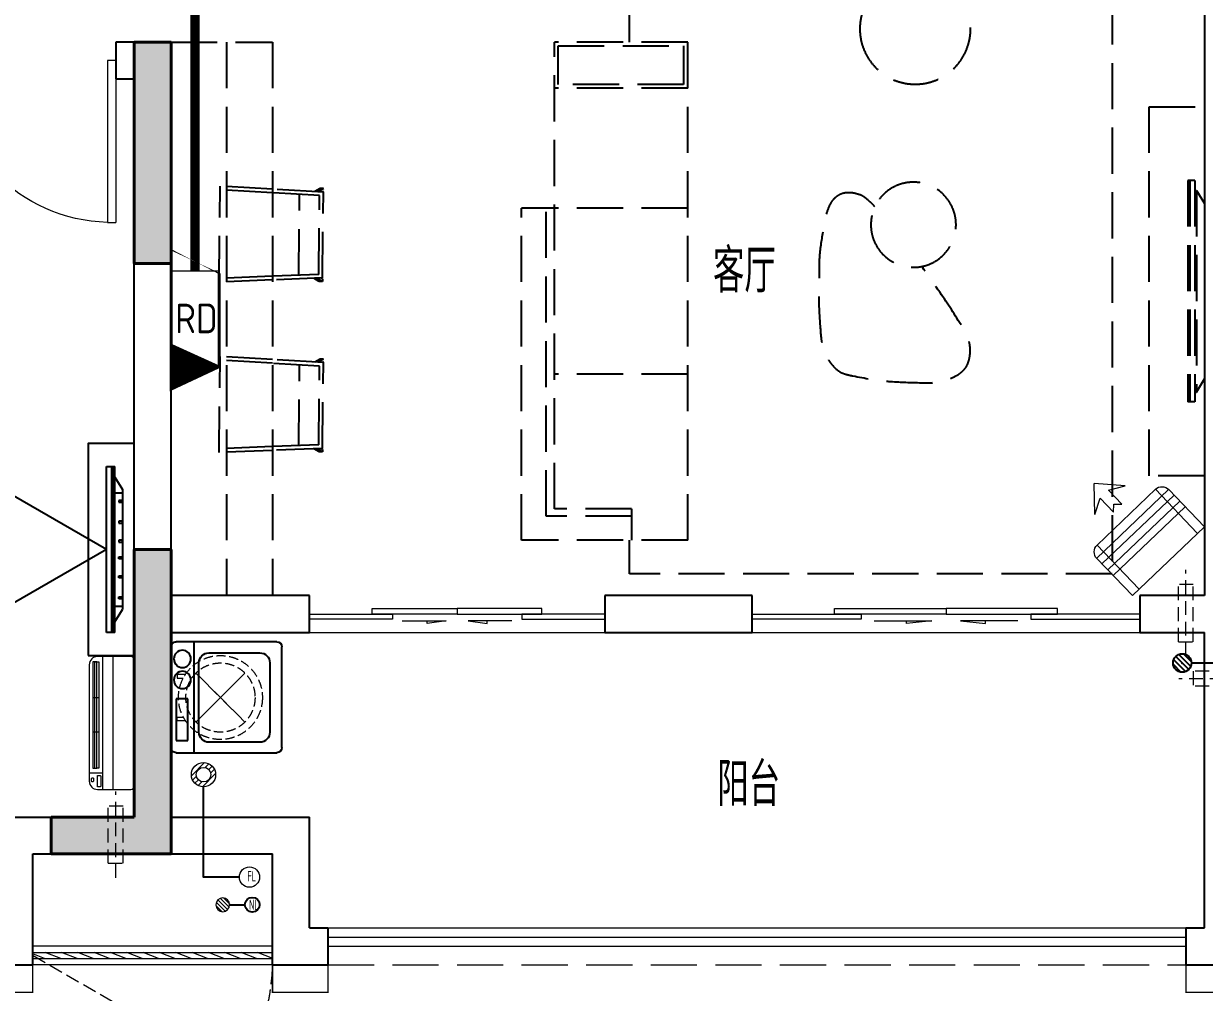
# Model space of a CAD drawing. Extents: x 3753737 to 4713801, y -857380 to 24339.
# Drawn here: x 4509250 to 4515649, y -768696 to -763446 of the extents above; entities that cross this region are included whole.
import ezdxf
from ezdxf.enums import TextEntityAlignment as Align

# ---------------------------------------------------------------- set-up
doc = ezdxf.new("R2010")
doc.units = 0
doc.header["$LTSCALE"] = 1000
doc.header["$MEASUREMENT"] = 0
for name, pattern in [('$1$DASH', [0.35, 0.25, -0.1]), ('A户型$0$DASH', [0.35, 0.25, -0.1]), ('DASH', [0.35, 0.25, -0.1]), ('HIDDEN', [0.375, 0.25, -0.125])]:
    doc.linetypes.add(name, pattern=pattern)
doc.layers.get('0').update_dxf_attribs({"linetype": 'CONTINUOUS'})
for name, color, linetype in [('!!电气', 1, 'CONTINUOUS'), ('3.5方案汇报，与郭总、侯月琴确定户型_t8$0$2020.03.04 -1安徽标准化洋房户型(UA）_t8_t8$0$fur', 252, 'CONTINUOUS'), ('3.5方案汇报，与郭总、侯月琴确定户型_t8$0$2020.03.04 -1安徽标准化洋房户型(UA）_t8_t8$0$FURN', 252, 'CONTINUOUS'), ('5fur', 175, 'CONTINUOUS'), ('LVTRY', 252, 'CONTINUOUS'), ('VPIPE-凝结', 150, 'CONTINUOUS'), ('WALL', 252, 'CONTINUOUS'), ('WIRE-综合布线', 5, 'DASH')]:
    doc.layers.add(name, color=color, linetype=linetype)
for name, color, linetype, lineweight in [('COLUMN', 252, 'CONTINUOUS', 40), ('EQUIP-消防', 3, 'CONTINUOUS', 20), ('EQUIP_地漏', 7, 'CONTINUOUS', 18), ('PUB_HATCH', 8, 'CONTINUOUS', 9), ('PUB_TEXT', 7, 'CONTINUOUS', 20), ('VPIPE-废水', 31, 'TG_F', 18), ('WINDOW', 146, 'CONTINUOUS', 20), ('平面-栏杆', 56, 'CONTINUOUS', 15), ('平面-看线', 252, 'CONTINUOUS', 15), ('平面-空调室内机', 176, 'CONTINUOUS', 9), ('平面-空调预留孔', 252, 'CONTINUOUS', 15), ('粉刷', 251, 'CONTINUOUS', 9)]:
    doc.layers.add(name, color=color, linetype=linetype, lineweight=lineweight)
doc.styles.get("Standard").update_dxf_attribs({"font": 'gbenor.shx', "bigfont": 'gbcbig.shx'})
doc.styles.add('TG_LINETYPE', font='SIMPLEX', dxfattribs={"width": 0.8, "height": 3, "bigfont": 'HZTXT'})
doc.linetypes.add('TG_F', pattern='A,2,-0.3,["F",TG_LINETYPE,S=0.1,R=0,X=-0.23,Y=-0.15],0', length=2.3)

# ---------------------------------------------------------------- blocks, each defined once
blk = doc.blocks.new('GFDGFSDFGD')
at = {"layer": 'PUB_HATCH'}
for points in [[(461416.6128852202, 368723.7167772611), (461216.6128849418, 368723.7167773817), (461216.612884902, 367523.7239627372), (461416.6128882723, 367523.7257142118)], [(460766.6248591364, 364323.7167694721), (461416.6128860577, 364323.7167694846), (461416.6128853034, 365973.7087152099), (461216.6128853345, 365973.7087152099), (461216.6128860577, 364523.7167694846), (460766.6248591364, 364523.7167695148)]]:
    blk.add_hatch(color=256, dxfattribs=at).paths.add_polyline_path(points)
at = {"layer": 'COLUMN', "color": 252}
for p, q in [((461416.6128852202, 368723.7167772611), (461216.6128849418, 368723.7167773817)), ((461216.6128849418, 368723.7167773817), (461216.612884902, 367523.7239627372)), ((461416.6128882723, 367523.7257142118), (461416.6128852202, 368723.7167772611)), ((461216.612884902, 367523.7239627372), (461416.6128882723, 367523.7257142118)), ((461416.6128853034, 365973.7087152099), (461216.6128853345, 365973.7087152099)), ((461216.6128853345, 365973.7087152099), (461216.6128860577, 364523.7167694846)), ((461416.6128860577, 364323.7167694846), (461416.6128853034, 365973.7087152099)), ((461216.6128860577, 364523.7167694846), (460766.6248591364, 364523.7167695148)), ((460766.6248591364, 364523.7167695148), (460766.6248591364, 364323.7167694721)), ((460766.6248591364, 364323.7167694721), (461416.6128860577, 364323.7167694846))]:
    blk.add_line(p, q, dxfattribs=at)
blk = doc.blocks.new('$lvtry$00000171')
for p, q in [((-74.24621202462731, 10.60660171788186), (-10.60660171788186, 74.24621202462731)), ((-69.81875867368217, -27.39235180270043), (27.39235180242758, 69.81875867368217)), ((-53.03300858900184, -53.03300858886359), (53.03300858900184, 53.03300858886359)), ((-27.39235180242758, -69.81875867368217), (69.81875867368217, 27.39235180270043)), ((10.60660171788186, -74.24621202462731), (74.24621202462731, -10.60660171788186))]:
    blk.add_line(p, q)
blk.add_circle((0, 0), 75)
blk.add_point((0, 0))
blk = doc.blocks.new('dongkong')
at = {"layer": '平面-空调预留孔', "color": 8, "linetype": 'HIDDEN', "ltscale": 0.3}
for p, q in [((-603796.0415180789, 210899.900060961), (-603796.0415180789, 210431.4859232727)), ((-603836.0415180789, 210820.9630630909), (-603836.0415180789, 210510.8096162414)), ((-603836.0415180789, 210820.9630630909), (-603756.0415180789, 210820.9630630909)), ((-603756.0415180789, 210820.9630630909), (-603756.0415180789, 210510.8096162414))]:
    blk.add_line(p, q, dxfattribs=at)
blk.add_lwpolyline([(-603756.0415180789, 210510.8096162414), (-603836.0415180789, 210510.8096162414)], dxfattribs=at)
blk = doc.blocks.new('A$C001338C2')
at = {"color": 8}
for p, q in [((-1.49359439092e-05, 248.6000576173246), (-2.84423585981e-05, 22.0000576172315)), ((844.9999883423079, 303.6000072514144), (54.99998834231155, 303.6000543390692)), ((109.0525457565491, 214.7673082745569), (109.0525510513944, 303.6000511174025)), ((899.9999715576414, 22.00000397306576), (899.9999850640525, 248.6000039731589)), ((21.99997024633922, 5.63059293199e-05), (877.9999702463392, 5.2843679441e-06))]:
    blk.add_line(p, q, dxfattribs=at)
at = {"color": 8, "lineweight": 5}
for p, q in [((864.5756734352908, 278.6904651548975), (144.4768629888749, 278.6905080761171)), ((144.4768629888749, 278.6905080761171), (144.4768622188567, 265.7722729386405)), ((387.0097734353949, 278.6904936200444), (144.4768629888749, 278.6905080761171)), ((144.4768629888749, 278.6905080761171), (144.4768614488676, 252.8539829386973)), ((144.4768622188567, 265.7722729386405), (864.5756726653053, 265.772230017421)), ((144.4768606789075, 239.9356929386377), (144.4768614488676, 252.8539829386973)), ((144.4768614488676, 252.8539829386973), (864.5756718953162, 252.8539400174777)), ((387.0097711254275, 239.935678482565), (387.0097734353949, 278.6904936200444)), ((864.5756734352908, 278.6904651548975), (622.0427234354138, 278.6904796109884)), ((622.0427234354138, 278.6904796109884), (622.04272112545, 239.935664473509)), ((864.5756718953162, 252.8539400174777), (864.5756734352908, 278.6904651548975)), ((864.5756726653053, 265.772230017421), (864.5756711253525, 239.9356500174181)), ((899.9999830474662, 214.7672611304297), (-1.69525337697e-05, 214.7673147745954)), ((864.5756711253525, 239.9356500174181), (144.4768606789075, 239.9356929386377)), ((622.04272112545, 239.935664473509), (387.0097711254275, 239.935678482565)), ((899.9999787804518, 143.1781611304468), (-2.12195482163e-05, 143.1782147746126))]:
    blk.add_line(p, q, dxfattribs=at)
at = {"color": 8}
for points in [[(89.24090579471158, 226.3562818807586), (22.19125331861505, 226.3562858772129, -0.414213562372504), (16.6912536464406, 231.8562862050385), (16.69125431894281, 243.1390318179401, -0.414213562373095), (22.19125464676836, 248.6390314901146), (89.24090712286488, 248.6390274936603, -0.414213562373095), (94.74090679503934, 243.1390271658347), (94.74090612253713, 231.8562815529331, -0.414213562373095)], [(73.08482630450817, 275.0144977724194), (56.77886350143308, 275.0144987443309, -0.414213562373095), (51.27886382925863, 280.5144990721565), (51.27886400034913, 283.3844664433818, -0.414213562373095), (56.77886432817468, 288.8844661155563), (73.08482713124977, 288.8844651436448, -0.4142135623732024), (78.58482680342422, 283.3844648158192), (78.58482663233372, 280.5144974445939, -0.414213562373095)]]:
    blk.add_lwpolyline(points, format="xyb", close=True, dxfattribs=at)
for centre, radius, start, end in [((54.99998506405609, 248.6000543390692), 55.0000000000001, 89.99999658490542, 179.9999965849054), ((844.9999850640525, 248.6000072514144), 55.0000000000001, 359.9999965849054, 89.99999658490542), ((21.9999715576414, 22.00005630592932), 22.00000000000004, 179.9999965849054, 269.9999965849054), ((877.9999715576414, 22.00000528436794), 22.00000000000004, 269.9999965849054, 359.9999965849054)]:
    blk.add_arc(centre, radius, start, end, dxfattribs=at)
blk = doc.blocks.new('$TwtSys$00000141')
at = {"color": 252}
for p, q in [((-47.09803151780761, 3.836055847277748), (-5.041545145413693, 45.89254221967349)), ((-47.09803151780761, 3.836055847277748), (-5.041545145413693, 45.89254221967349)), ((-43.60958444554853, -17.52724007043071), (17.52724007042889, 43.60958444554853)), ((-43.60958444554853, -17.52724007043071), (17.52724007042889, 43.60958444554853)), ((-33.23401871576607, -33.23401871577153), (33.23401871576607, 33.23401871576425)), ((-33.23401871576607, -33.23401871576971), (33.23401871576607, 33.23401871576425)), ((-16.17805684451741, -43.53063328177632), (43.79137317708955, 16.43879673983065)), ((-16.17805684451741, -43.53063328177632), (43.79137317708955, 16.43879673983247)), ((5.715553844029273, -46.12975947626182), (46.12974035062325, -5.715572969671484)), ((5.715553844029273, -46.12975947626182), (46.12974035062325, -5.715572969671484))]:
    blk.add_line(p, q, dxfattribs=at)
blk.add_circle((0, -1.818989403545856e-12), 47, dxfattribs=at)
blk.add_circle((0, -1.818989403545856e-12), 47, dxfattribs=at)
blk = doc.blocks.new('RECTANG')
for p, q in [((1.00000000000004, 1.00000000000004), (0, 1.00000000000004)), ((0, 1.00000000000004), (0, 0)), ((1.00000000000004, 0), (1.00000000000004, 1.00000000000004)), ((0, 0), (1.00000000000004, 0))]:
    blk.add_line(p, q)
blk = doc.blocks.new('洗衣机')
at = {"layer": 'LVTRY'}
for p, q in [((3790993.746954995, 243444.5237557961), (3790993.746954995, 242899.1124234381)), ((3791567.361739737, 243472.1311109139), (3791020.978428917, 243472.1311109139)), ((3791116.547650196, 243472.1311109139), (3791116.547650196, 242871.5050683203)), ((3791594.59321366, 242899.1124234381), (3791594.59321366, 243444.5237557961)), ((3791145.054954439, 242982.4807401235), (3791145.054954439, 243358.0271784722)), ((3791198.977629842, 243412.6941587822), (3791474.884451542, 243412.6941587822)), ((3791528.807126945, 243358.0271784722), (3791528.807126945, 242982.4807401235)), ((3791474.884451542, 242927.8137598135), (3791198.977629842, 242927.8137598135)), ((3791020.978428917, 242871.5050683203), (3791567.361739737, 242871.5050683203))]:
    blk.add_line(p, q, dxfattribs=at)
at = {"layer": 'LVTRY', "extrusion": (0, 0, -1)}
for centre, major_axis, ratio, start_param, end_param in [((3791020.978428917, 243444.5237557961), (-1.908531711022078e-08, 27.60735511779785), 0.9863847444471043, -1.570796326112996, 7.008549296472211e-10), ((3791055.147302595, 243379.8474220779), (-1.532403957494624e-08, 46.92390957762836), 0.9863847444493448, 3.141592653920872, 9.424777961100459), ((3791567.361739737, 243444.5237557961), (-5.264563262736361e-09, 27.60735511779785), 0.9863847444471043, 1.933262439024475e-10, 1.570796326982994), ((3791198.977629842, 243358.0271784722), (4.764609934498854e-09, 54.66698031005217), 0.9863847444472746, 4.712388980298719, 6.283185307091227), ((3791474.884451542, 243358.0271784722), (-4.76474120185596e-09, 54.66698031005217), 0.9863847444472746, 8.836242848531128e-11, 1.57079632688087), ((3791055.147302595, 243265.6659087724), (-1.532403957494624e-08, 46.92390957762836), 0.9863847444493448, 3.141592653920872, 9.424777961100459), ((3791198.977629842, 242982.4807401235), (-6.265914279833452e-09, 54.66698031005218), 0.9863847444472746, 3.141592653705994, 4.712388980497749), ((3791474.884451542, 242982.4807401235), (6.265651745155644e-09, 54.66698031005217), 0.986384744447275, 1.570796326681842, 3.141592653473596), ((3791020.978428917, 242899.1124234381), (1.908525212675288e-08, 27.60735511779785), 0.9863847444471043, 3.14159265288894, 4.712388979702792), ((3791567.361739737, 242899.1124234381), (5.264433297526799e-09, 27.60735511779784), 0.9863847444471044, 1.570796326606803, 3.141592653396471)]:
    blk.add_ellipse(centre, major_axis=major_axis, ratio=ratio, start_param=start_param, end_param=end_param, dxfattribs=at)
at = {"layer": 'LVTRY', "xscale": 63.25620569481588, "yscale": 224.5369532744355, "zscale": 64.12934308941763, "rotation": 180}
blk.add_blockref('RECTANG', (3791085.200501846, 243162.4333077016), dxfattribs=at)
blk = doc.blocks.new('$TwtSys$00000543')
at = {"color": 252}
for p, q in [((-93.61191613507253, -8.532828222891112), (8.532828222720127, 93.61191613524352)), ((-8.532828222720127, -93.61191613524352), (93.6119161354145, 8.532828222891112)), ((12.46562189858378, 55.00516585458899), (41.70321270589193, 84.24275666206813)), ((39.88082245889382, 39.88082245889382), (66.46803743171768, 66.46803743154669)), ((55.00516585475998, 12.46562189841279), (84.24275666206813, 41.70321270589193)), ((-84.24275666206813, -41.70321270589193), (-55.00516585475998, -12.46562189841279)), ((-66.46803743308556, -66.46803743308556), (-39.88082245889382, -39.88082245889382)), ((-41.70321270589193, -84.24275666206813), (-12.46562189824181, -55.00516585458899))]:
    blk.add_line(p, q, dxfattribs=at)
for radius in [94, 56.4]:
    blk.add_circle((0, 0), radius, dxfattribs=at)
blk = doc.blocks.new('dnfhfn')
at = {"color": 252, "linetype": '$1$DASH', "ltscale": 0.2}
for p, q in [((101.8984962723892, 462.7393775836269, -2.359636360997379e-09), (121.8984962723892, 462.7393775836269, -2.359636360997379e-09)), ((101.8984962723892, 417.1853479389541, -2.359636360997379e-09), (101.8984962723892, 462.7393775836269, -2.359636360997379e-09)), ((121.8984962723892, 462.7393775836269, -2.359636360997379e-09), (121.8984962723892, 429.0058331504954, -2.359636360997379e-09)), ((353.1017998967993, 462.7393775836269, -2.359636360997379e-09), (333.1017998967993, 462.7393775836269, -2.359636360997379e-09)), ((333.1017998967993, 462.7393775836269, -2.359636360997379e-09), (333.1017998967993, 429.0058331504954, -2.359636360997379e-09)), ((353.1017998967993, 417.1853479389541, -2.359636360997379e-09), (353.1017998967993, 462.7393775836269, -2.359636360997379e-09))]:
    blk.add_line(p, q, dxfattribs=at)
at = {"color": 252, "linetype": '$1$DASH', "ltscale": 0.2, "elevation": -2.359636360997379e-09}
for points in [[(94.91774319857359, 360.0825529289432), (94.91774319857359, 360.0825529289432), (360.0827860850841, 94.91750992601737), (360.0827860850841, 94.91750992601737)], [(360.0827861726284, 360.0825529010035), (94.91774310916662, 94.91750995395705), (94.91774310916662, 94.91750995395705), (360.0827861726284, 360.0825529010035)]]:
    blk.add_lwpolyline(points, close=True, dxfattribs=at)
at = {"color": 252, "linetype": '$1$DASH', "ltscale": 0.2}
for radius in [227.5000000426377, 187.5000000426377]:
    blk.add_circle((227.5002646408975, 227.5000314274803, -2.359636360997379e-09), radius, dxfattribs=at)
blk = doc.blocks.new('dasdasf1sa2f31as32f')
at = {"color": 8}
for p, q in [((-116.0333029678441, 585.5764855154375), (43.31421442719875, 640.474787555806)), ((82.68419507401995, 476.5984332799144), (43.31421442719875, 640.474787555806)), ((-22.77745136787416, 585.5073602304651), (-116.0333029678441, 585.5764855154375)), ((-22.77745136787416, 585.5073602304651), (-73.37246493535349, 493.2492008739632)), ((-269.8119794043596, 524.3392218776735), (-427.6640969782602, 236.5016507070477)), ((-269.8119794043596, 524.3392218776735), (113.7016146283713, 314.0177107195245)), ((32.42647185805254, 555.0730752506729), (-18.10105440387269, 462.9379765309382)), ((82.68419507401995, 476.5984332799144), (32.42647185805254, 555.0730752506729)), ((-473.4737950866693, 259.6563084750783), (-339.4594785901136, 504.0265200089943)), ((114.6759563127998, 208.4019676803059), (-359.0953820513678, 468.2211672088001)), ((134.6253530689864, 245.484414406435), (-338.8351731522707, 505.1322360634172)), ((-31.30690161697567, 504.4059078391083), (-73.37246493535349, 493.2492008739632)), ((-18.10105440387269, 462.9379765309382), (-31.30690161697567, 504.4059078391083)), ((72.34237424354069, 131.9136772763986), (-401.1422099253978, 391.5503122554119)), ((92.58920825674431, 168.8330396253091), (-380.8957810040447, 428.4689359338913)), ((0, 0), (-473.4737950866693, 259.6563084750783)), ((113.7016146283713, 314.0177107195245), (-44.1505029455293, 26.18013954889921)), ((134.0143164967885, 244.3702115339634), (0, 0))]:
    blk.add_line(p, q, dxfattribs=at)
for centre, radius, start, end in [((-294.4793780628825, 479.3591213504569), 51.30000000018548, 61.25933126190097, 151.2593312616622), ((89.03421596984845, 269.0376101925353), 51.29999999996637, 331.2593312598987, 61.25933126186338)]:
    blk.add_arc(centre, radius, start, end, dxfattribs=at)
blk = doc.blocks.new('GDGDRGDGDRGDR')
at = {"layer": '平面-空调室内机', "ltscale": 0.3, "xscale": -1}
for p, rotation in [((1070712.620224168, 653502.8964389144), 180), ((256445.8857146394, 1046278.127469567), 270)]:
    blk.add_blockref('dongkong', p, dxfattribs=dict(at, rotation=rotation))
at = {"layer": '平面-空调预留孔', "xscale": -1, "rotation": 15.00000000331026}
blk.add_blockref('dasdasf1sa2f31as32f', (466626.3347185289, 442932.0865610932), dxfattribs=at)
blk = doc.blocks.new('FGDGDGRDGRRD')
at = {"layer": '5fur', "color": 252, "linetype": 'A户型$0$DASH'}
for p, q in [((423434.8200739012, 366694.7895636196), (423434.8200739012, 363577.0923014557)), ((426049.6983423656, 366458.3318143099), (426049.6983423656, 366694.7895636196)), ((425734.9180080174, 363758.3318143099), (425734.9180080174, 366458.3318143099)), ((425734.9180080174, 366458.3318143099), (426457.1402302397, 366458.3318143099)), ((426437.1402302397, 366438.3318143099), (425757.1402302397, 366438.3318143099)), ((425757.1402302397, 366438.3318143099), (425757.1402302397, 366228.3318143099)), ((426437.1402302397, 366228.3318143099), (426437.1402302397, 366438.3318143099)), ((426457.1402302397, 363928.3318143107), (426457.1402302397, 366458.3318143099)), ((428534.8212053912, 366458.3318143099), (427984.8212053226, 366458.3318143099)), ((427984.8212053226, 366458.3318143099), (427984.8212053349, 363458.3318215524)), ((428234.8212054023, 366458.3318143099), (428234.8212052924, 363458.3318215585)), ((428534.8212054035, 363458.3318215524), (428534.8212053912, 366458.3318143099)), ((425757.1402302397, 366228.3318143099), (426437.1402302397, 366228.3318143099)), ((425734.9180080174, 366208.3318143099), (426457.1402302397, 366208.3318143099)), ((423234.8200740661, 366108.3318143099), (422934.8200740661, 366108.3318143099)), ((422934.8200740661, 366108.3318143099), (422934.8200740661, 364108.3318143099)), ((423234.8200740661, 364108.3318143099), (423234.8200740661, 366108.3318143099)), ((422987.3200337593, 365708.3318112917), (422987.3201143709, 364508.3318121241)), ((422987.3200337593, 365708.3318112917), (423024.0700456663, 365708.3318138939)), ((422987.3200337593, 365708.3318112917), (422987.3201143709, 364508.3318121241)), ((422987.3200337593, 365708.3318112917), (423024.0700456663, 365708.3318138939)), ((423024.0700456663, 365708.3318138939), (423008.3200337593, 365708.3318127787)), ((423024.0700456663, 365708.3318138939), (423008.3200337593, 365708.3318127787)), ((423013.6318285349, 365708.3318131549), (423013.6319091492, 364508.331813987)), ((423013.6318285349, 365708.3318131549), (423013.6319091492, 364508.331813987)), ((423024.0700456663, 365708.3318138939), (423024.0701262797, 364508.331814726)), ((423024.0700456663, 365708.3318138939), (423024.0701262797, 364508.331814726)), ((422978.1801354918, 365654.9372710149), (422934.8200425836, 365583.7167101823)), ((422978.1801354918, 365654.9372710149), (422934.8200425836, 365583.7167101823)), ((422978.1801354918, 365654.9372710149), (422978.1802085419, 364561.7263511058)), ((422987.3200375405, 365654.9372716621), (422978.1801354918, 365654.9372710149)), ((422978.1801354918, 365654.9372710149), (422978.1802085419, 364561.7263511058)), ((422987.3200375405, 365654.9372716621), (422978.1801354918, 365654.9372710149)), ((427709.1920051184, 365664.3178156393), (427726.493164704, 365664.4871747887)), ((427709.1920051184, 365664.3178156393), (427737.4564601207, 365646.6953833841)), ((427709.3251775543, 365650.713368722), (427716.2035708931, 365645.4362430337)), ((427709.3807916195, 365645.0320233258), (427984.8212053294, 365661.3506581783)), ((427713.9299557426, 365180.3047565126), (427709.3807916195, 365645.0320233258)), ((427726.493164704, 365664.4871747887), (427756.5219214429, 365647.8249282364)), ((427984.8212053294, 365661.3506581786), (428269.4946724803, 365678.2163108966)), ((427984.8212053294, 365641.3155885027), (428269.6906799006, 365658.1928538021)), ((428274.5861164507, 365158.0915636655), (428269.4946724803, 365678.2163108966)), ((422934.8200425836, 365583.7167101823), (422934.8201055485, 364632.9469057989)), ((427729.5661644326, 365626.1928483413), (427984.8212053294, 365641.3155885022)), ((427733.742666619, 365199.5354683411), (427729.5661644326, 365626.1928483413)), ((427842.2229839671, 365195.237478988), (427837.9415570608, 365632.6136143988)), ((425734.9180080174, 365558.33181431), (426634.9180080174, 365558.3318143099)), ((426501.5846746843, 363888.3318143107), (426501.5846746843, 365558.33181431)), ((426634.9180080174, 363758.3318143099), (426634.9180080174, 365558.33181431)), ((427733.742666619, 365199.5354683411), (427984.8212053294, 365189.587738535)), ((427713.9299557426, 365180.3047565126), (427984.8212053294, 365169.5720472526)), ((427713.9855698082, 365174.6234111169), (427720.7593405587, 365180.0341763387)), ((427713.9855698082, 365174.6234111169), (427714.1187422439, 365161.018964201)), ((427714.1187422439, 365161.018964201), (427742.0328059828, 365179.1913217984)), ((427714.1187422439, 365161.018964201), (427731.41990183, 365161.1883233499)), ((427731.41990183, 365161.1883233499), (427761.1167257215, 365178.4352170432)), ((427984.8212053294, 365189.5877385359), (428274.3901090292, 365178.1150207596)), ((427984.8212053294, 365169.5720472525), (428274.5861164507, 365158.0915636655)), ((427984.8212053294, 364737.6040802481), (428269.4946724803, 364754.4697329662)), ((428274.5861164507, 364234.3449857351), (428269.4946724803, 364754.4697329662)), ((427709.1920051184, 364740.5712377088), (427726.493164704, 364740.7405968583)), ((427709.1920051184, 364740.5712377088), (427737.4564601207, 364722.9488054537)), ((427709.3251775543, 364726.9667907915), (427716.2035708931, 364721.6896651033)), ((427709.3807916195, 364721.2854453953), (427984.8212053294, 364737.6040802478)), ((427713.9299557426, 364256.5581785822), (427709.3807916195, 364721.2854453953)), ((427726.493164704, 364740.7405968583), (427756.5219214429, 364724.078350306)), ((427729.5661644326, 364702.4462704108), (427984.8212053294, 364717.5690105718)), ((427733.742666619, 364275.7888904106), (427729.5661644326, 364702.4462704108)), ((427842.2229839671, 364271.4909010576), (427837.9415570608, 364708.8670364683)), ((427984.8212053294, 364717.5690105723), (428269.6906799006, 364734.4462758717)), ((422978.1802085419, 364561.7263511063), (422934.8201055485, 364632.9469057989)), ((425734.9180080174, 364658.33181431), (426457.1402302397, 364658.33181431)), ((422987.3201105916, 364561.7263517535), (422978.1802085419, 364561.7263511063)), ((422987.3201143709, 364508.3318121241), (423024.0701262797, 364508.331814726)), ((427713.9299557426, 364256.5581785822), (427984.8212053294, 364245.8254693222)), ((427713.9855698082, 364250.8768331864), (427720.7593405587, 364256.2875984082)), ((427713.9855698082, 364250.8768331864), (427714.1187422439, 364237.2723862705)), ((427714.1187422439, 364237.2723862705), (427742.0328059828, 364255.4447438679)), ((427714.1187422439, 364237.2723862705), (427731.41990183, 364237.4417454195)), ((427731.41990183, 364237.4417454195), (427761.1167257215, 364254.6886391127)), ((427733.742666619, 364275.7888904106), (427984.8212053294, 364265.8411606045)), ((427984.8212053294, 364265.8411606054), (428274.3901090292, 364254.3684428292)), ((427984.8212053294, 364245.825469322), (428274.5861164507, 364234.3449857351)), ((422934.8200740661, 364108.3318143099), (423234.8200740661, 364108.3318143099)), ((426039.5560717519, 363928.3318143102), (426457.1402302397, 363928.3318143107)), ((426039.5560717519, 363928.3318143102), (426039.556071752, 363758.3318143102)), ((426039.5560717519, 363888.3318143102), (426501.5846746843, 363888.3318143107)), ((425734.9180080174, 363758.3318143099), (426634.9180080174, 363758.3318143109)), ((426049.6983423656, 363577.0923014557), (426049.6983423656, 363758.3318143103)), ((423434.8200739012, 363577.0923014557), (426049.6983423656, 363577.0923014557)), ((427984.8212053349, 363458.3318215524), (428534.8212054035, 363458.3318215524))]:
    blk.add_line(p, q, dxfattribs=at)
for centre, radius in [((424502.0134238977, 366530.0506563338), 300), ((424511.4479092098, 365468.5234754253), 230.6714273567311)]:
    blk.add_circle(centre, radius, dxfattribs=at)
for points, knots in [([(424797.2298210484, 365629.3571469117), (424813.8215875772, 365634.4327031028), (424845.1648941085, 365644.0208752387), (424899.5909350377, 365641.1877883566), (424947.8651239275, 365610.5507423229), (424986.3935171647, 365538.2348239045), (425001.5937538784, 365431.0012000991), (425024.9774732286, 365302.0336283622), (425021.3640025124, 365163.071307821), (425026.4438606695, 365033.5199717271), (425016.71093652, 364915.958368135), (425010.5961811893, 364812.7175308875), (424972.9785221792, 364725.619070674), (424910.4226639806, 364663.4576076721), (424795.2015630154, 364640.2680874573), (424655.824411792, 364616.2209517076), (424495.2746287155, 364613.2890250663), (424373.3740136313, 364609.6557998504), (424289.6180201004, 364642.4093416982), (424219.4906077468, 364687.5183732506), (424200.6190434151, 364767.1138412645), (424207.890028057, 364851.0756834171), (424274.9082893424, 364963.0721668371), (424362.4720300929, 365095.131765109), (424435.5746744126, 365199.3461717183), (424467.5055261573, 365242.0761871429)], [6220.354956218814, 6220.354956218814, 6220.354956218814, 6220.354956218814, 6328.248443838226, 6424.175245595944, 6551.938255709581, 6664.444536856164, 6925.611536183584, 7222.839724767568, 7482.686158868067, 7791.452208519884, 8032.235501273752, 8220.61341494601, 8433.33167569502, 8613.332230391617, 8743.051056148313, 9155.054309352498, 9500.513737276147, 9749.309695314394, 9902.883189716356, 10060.11775411601, 10246.16030108694, 10376.20553637998, 10582.08208735897, 11043.08233770124, 11376.1153278069, 11376.1153278069, 11376.1153278069, 11376.1153278069]), ([(424720.4075613836, 365566.2228672465), (424728.969586823, 365575.5523893876), (424748.0505615731, 365595.0471747936), (424773.6785829323, 365616.7342261217), (424791.8904356024, 365626.495359382), (424797.2298210484, 365629.3571469117)], [6012.273465830968, 6012.273465830968, 6012.273465830968, 6012.273465830968, 6091.375199959539, 6182.540427083472, 6220.354956218814, 6220.354956218814, 6220.354956218814, 6220.354956218814])]:
    blk.add_open_spline(points, degree=3, knots=knots, dxfattribs=at)
blk = doc.blocks.new('3.5方案汇报，与郭总、侯月琴确定户型_t8$0$2020.03.04 -1安徽标准化洋房户型(UA）_t8_t8$0$sdfgsdfgsdfg')
at = {"layer": '3.5方案汇报，与郭总、侯月琴确定户型_t8$0$2020.03.04 -1安徽标准化洋房户型(UA）_t8_t8$0$FURN'}
h = blk.add_hatch(dxfattribs=at)
h.set_pattern_fill('ANSI31', color=256, scale=100, angle=225, style=0)
h.set_pattern_definition([(360, (-130272.1253712806, -44238.08861426391), (4.000000000000001e-15, 9.152000002052633), [])])
h.paths.add_polyline_path([(-68957.79749128432, -54984.28760824916), (-68957.79749128432, -54178.91160806853), (-68972.00357232452, -54178.91160806853), (-68972.00357232452, -54984.28760824916)])
for p, q in [((-68997.53502674983, -54581.59960815882), (-70393.88986594346, -53775.41376586619)), ((-68957.79749128432, -54178.91160806853), (-68997.53502674983, -54178.91160806853)), ((-68997.53502674983, -54178.91160806853), (-68997.53502674983, -54984.28760824916)), ((-68972.00357232452, -54178.91160806853), (-68972.00357232452, -54984.28760824916)), ((-68957.79749128432, -54178.91160806853), (-68957.79749128432, -54984.28760824916)), ((-68957.79749128432, -54230.77538025462), (-68920.03037832933, -54290.48807915693)), ((-68957.79749128432, -54306.47667307929), (-68920.03037832933, -54306.47667307929)), ((-68920.03037832933, -54872.71113716076), (-68920.03037832933, -54290.48807915693)), ((-68937.59503988666, -54343.05047872105), (-68937.59503988666, -54352.61863628913)), ((-68920.03037832933, -54343.05047872105), (-68937.59503988666, -54343.05047872105)), ((-68937.59503988666, -54352.61863628913), (-68920.03037832933, -54352.61863628913)), ((-68920.03037832933, -54352.61863628913), (-68920.03037832933, -54343.05047872105)), ((-68937.59503988666, -54444.23015367643), (-68937.59503988666, -54453.79831124451)), ((-68920.03037832933, -54444.23015367643), (-68937.59503988666, -54444.23015367643)), ((-68937.59503988666, -54453.79831124451), (-68920.03037832933, -54453.79831124451)), ((-68920.03037832933, -54453.79831124451), (-68920.03037832933, -54444.23015367643)), ((-68937.59503988666, -54536.4461206969), (-68937.59503988666, -54546.01427826498)), ((-68920.03037832933, -54536.4461206969), (-68937.59503988666, -54536.4461206969)), ((-68937.59503988666, -54546.01427826498), (-68920.03037832933, -54546.01427826498)), ((-68920.03037832933, -54546.01427826498), (-68920.03037832933, -54536.4461206969)), ((-68997.53502674983, -54581.59960815887), (-70393.88986594346, -55387.78545045173)), ((-68937.59503988666, -54626.75309562082), (-68937.59503988666, -54617.18493805271)), ((-68937.59503988666, -54617.18493805271), (-68920.03037832933, -54617.18493805271)), ((-68920.03037832933, -54626.75309562082), (-68937.59503988666, -54626.75309562082)), ((-68920.03037832933, -54617.18493805271), (-68920.03037832933, -54626.75309562082)), ((-68937.59503988666, -54718.96906264129), (-68937.59503988666, -54709.40090507318)), ((-68937.59503988666, -54709.40090507318), (-68920.03037832933, -54709.40090507318)), ((-68920.03037832933, -54718.96906264129), (-68937.59503988666, -54718.96906264129)), ((-68920.03037832933, -54709.40090507318), (-68920.03037832933, -54718.96906264129)), ((-68957.79749128432, -54856.72254323841), (-68920.03037832933, -54856.72254323841)), ((-68937.59503988666, -54820.14873759664), (-68937.59503988666, -54810.58058002857)), ((-68937.59503988666, -54810.58058002857), (-68920.03037832933, -54810.58058002857)), ((-68920.03037832933, -54820.14873759664), (-68937.59503988666, -54820.14873759664)), ((-68920.03037832933, -54810.58058002857), (-68920.03037832933, -54820.14873759664)), ((-68957.79749128432, -54932.42383606308), (-68920.03037832933, -54872.71113716076)), ((-68997.53502674983, -54984.28760824916), (-68957.79749128432, -54984.28760824916))]:
    blk.add_line(p, q, dxfattribs=at)
blk = doc.blocks.new('$DorLib2D$00000138')
at = {"color": 0, "linetype": 'Continuous'}
for p, q in [((-0.2875000000003638, -2.13e-14), (-0.2875000000003638, 0.1537753792110692)), ((-0.2875000000003638, 0.1537753792110692), (0, 0.1537753792110692)), ((0, 0.1537753792110976), (0, 7.1e-15)), ((0.2875000000003638, 0.1537753792110692), (0, 0.1537753792110692)), ((0.2875000000003638, -2.13e-14), (0.2875000000003638, 0.1537753792110692)), ((-0.5, -0.139864741756405), (-0.5, -2.13e-14)), ((-0.5, -2.13e-14), (-0.21875, -2.13e-14)), ((0, -2.13e-14), (-0.2875000000003638, -2.13e-14)), ((-0.21875, -2.13e-14), (-0.21875, -0.139864741756405)), ((0, -2.13e-14), (0.2875000000003638, -2.13e-14)), ((0.21875, -2.13e-14), (0.21875, -0.139864741756405)), ((0.5, -2.13e-14), (0.21875, -2.13e-14)), ((0.5, -2.13e-14), (0.5, -0.194552241756405)), ((0.5, -0.139864741756405), (0.5, -2.13e-14)), ((-0.21875, -0.139864741756405), (-0.5, -0.139864741756405)), ((0.21875, -0.139864741756405), (0.5, -0.139864741756405)), ((-0.1856715078083653, -0.1859990653694013), (-0.0370241864184209, -0.1859990653694013)), ((-0.0370241864184209, -0.1859990653694013), (-0.101855674160106, -0.2582593850092678)), ((-0.101855674160106, -0.2582593850092678), (-0.101855674160106, -0.1859990653694013)), ((0.1856715078083653, -0.1859990653694013), (0.0370241864184209, -0.1859990653694013)), ((0.0370241864184209, -0.1859990653694013), (0.101855674160106, -0.2582593850092678)), ((0.101855674160106, -0.2582593850092678), (0.101855674160106, -0.1859990653694013))]:
    blk.add_line(p, q, dxfattribs=at)
blk = doc.blocks.new('$WINLIB2D$00000039')
at = {"color": 0}
for points in [[(-0.4999999999983409, 0.5000000000445652), (-0.4999999999999964, -0.4999999999999716)], [(0.5000000000016591, 0.4999999999536158), (-0.4999999999983409, 0.5000000000445652)], [(0.4999999999983338, -0.5000000000463842), (0.4999999999999609, 0.4999999999999432)], [(-0.499999999999428, 0.1666666667124446), (0.500000000000572, 0.1666666666205998)], [(-0.3838834764901549, -0.166666666632409), (-0.4479860405916831, 0.1666666667079113)], [(-0.3158924398378069, -0.166666666637866), (-0.3799950039392748, 0.1666666667006353)], [(-0.2479014031851996, -0.166666666645142), (-0.3120039672867243, 0.1666666666951784)], [(-0.1799103665328481, -0.1666666666505989), (-0.2440129306343159, 0.1666666666887977)], [(-0.1119193298802692, -0.1666666666569512), (-0.1760218939817904, 0.1666666666824455)], [(-0.04392829322788927, -0.1666666666633319), (-0.1080308573293216, 0.1666666666760648)], [(0.02406274342471804, -0.1666666666696841), (-0.04003982067680312, 0.1666666666697125)], [(0.09205378007703402, -0.1666666666751411), (0.02795121597557682, 0.1666666666642556)], [(0.1600448167296129, -0.1666666666815217), (0.0959422526280953, 0.1666666666578749)], [(0.2280358533819644, -0.166666666687874), (0.163933289280525, 0.1666666666505989)], [(0.2960268900345753, -0.1666666666942547), (0.231924325933047, 0.1666666666460657)], [(0.3640179266869801, -0.1666666667006069), (0.2999153625854838, 0.166666666639685)], [(0.4320089633395341, -0.1666666667060639), (0.3679063992380058, 0.166666666632409)], [(0.4999999999916831, -0.1666666667115209), (0.4358974358904746, 0.1666666666260568)], [(-0.4518745131427302, -0.1666666666260284), (-0.5000000000072298, 0.08358586507802102)], [(-0.500000000000572, -0.1666666666214951), (0.499999999999428, -0.1666666667124446)], [(0.4999999999983338, -0.5000000000463842), (-0.5000000000016662, -0.4999999999554348)]]:
    blk.add_lwpolyline(points, dxfattribs=at)
blk = doc.blocks.new('$DorLib2D$00000001')
for p, q in [((0.45, 0.9750000000000001), (0.5000000000000002, 0.9750000000000001)), ((0.45, 0), (0.45, 0.9750000000000001)), ((0.5, 0), (0.5, 0.9750000000000001)), ((0.5, 0), (0.45, 0))]:
    blk.add_line(p, q)
at = {"lineweight": 13}
blk.add_arc((0.475, 0), 0.975, 91.4692835813538, 180, dxfattribs=at)
blk = doc.blocks.new('A$C1C403CBE')
at = {"color": 252, "const_width": 8}
for points in [[(40050.00000486523, -100.000522596878), (40050.00000486523, -250.000522596878), (39750.00000486523, -250.000522596878), (39750.0000048615, -100.0000088935485)], [(41650.00000474975, -100.0005226581125), (41650.00000474975, -250.0005226581125), (41350.00000474975, -250.0005226581125), (41350.00000474602, -100.000008954783)], [(47449.99996978883, -99.99999948323239), (47449.99996978883, -249.9999994832324), (46300.00000710692, -250.0000103433849), (46300.00002560019, -99.99913375091273)]]:
    blk.add_lwpolyline(points, dxfattribs=at)
at = {"layer": '3.5方案汇报，与郭总、侯月琴确定户型_t8$0$2020.03.04 -1安徽标准化洋房户型(UA）_t8_t8$0$FURN', "ltscale": 0.3}
blk.add_lwpolyline([(40349.99999225931, 1574.999991312041), (40599.99999371031, 1574.999991312041), (40599.99999371031, 2724.999991312041), (40349.99999225931, 2724.999991312041)], close=True, dxfattribs=at)
at = {"layer": 'VPIPE-凝结', "color": 252, "ltscale": 0.1}
blk.add_line((46669.99760925025, 1534.999997792765), (46330.00000872416, 1534.999967537471), dxfattribs=at)
for points in [[(41170.00001383387, 374.9999988632044), (40975.89668831695, 374.9999988634372), (40975.89668831741, 864.199999025208)], [(41117.60001405375, 224.9999893655768), (41200.00001383387, 224.9999911660561)]]:
    blk.add_lwpolyline(points, dxfattribs=at)
at = {"layer": 'VPIPE-凝结', "color": 252}
blk.add_circle((41240.00001383387, 224.9999911660561), 40, dxfattribs=at)
at = {"layer": 'VPIPE-废水', "color": 252}
blk.add_circle((41225.00001383387, 374.9999911660561), 55, dxfattribs=at)
at = {"layer": 'WALL', "color": 252}
for p, q in [((46400.00000877152, 5199.999991660045), (46400.00000869707, 1899.999998989652)), ((40800.00000898525, 4899.999998886542), (40500.00000428308, 4899.999998880778)), ((40500.00000428308, 4899.999998880778), (40500.00000428692, 4699.999998880775)), ((40800.00000935311, 1899.999998886468), (40800.00000898525, 4899.999998886542)), ((40500.00000428692, 4699.999998880775), (40600.00000900977, 4699.9999988827)), ((40600.00000936538, 1799.999998872362), (40600.00000900977, 4699.9999988827)), ((41550.09343088701, 1899.999998900289), (40800.00000935311, 1899.999998886468)), ((41550.09343089069, 1699.999998900288), (41550.09343088701, 1899.999998900289)), ((43950.00001343854, 1899.999998944509), (43150.093430887, 1899.99999892977)), ((43150.093430887, 1899.99999892977), (43150.09343089069, 1699.999998929769)), ((43950.00001344222, 1699.999998944508), (43950.00001343854, 1899.999998944509)), ((46400.00000869707, 1899.999998989652), (46050.00001343855, 1899.999998983203)), ((46050.00001343855, 1899.999998983203), (46050.00001344222, 1699.999998983202)), ((40600.00000933208, 699.9999910991118), (40600.00000936538, 1799.999998887652)), ((40800.00000936235, 1699.999998886466), (41550.09343089069, 1699.999998900288)), ((40800.00000933208, 699.9999911151925), (40800.00000936235, 1699.999998886466)), ((43150.09343089069, 1699.999998929769), (43950.00001344222, 1699.999998944508)), ((46050.00001344222, 1699.999998983202), (46400.00000873777, 1699.99999898965)), ((46400.00000942488, 99.99999107362245), (46400.00000873777, 1699.99999898965)), ((39850.00000932752, 699.9999910388086), (40600.00000933208, 699.9999910991118)), ((40800.00000933208, 699.9999911151925), (41550.00000932641, 699.9999911754957)), ((41550.00000930872, 99.99999581940898), (41550.00000932641, 699.9999911754957)), ((40050.00000931943, 499.9999910548844), (40700.0000093371, 499.99999110715)), ((40050.00000929522, -100.0000081955223), (40050.00000931943, 499.9999910548844)), ((40700.0000093371, 499.99999110715), (41350.00000932052, 499.9999911594149)), ((41350.00000930578, 2.832793367255323e-09), (41350.00000932052, 499.9999911594149)), ((41550.00000930872, 99.99999581940898), (41650.00001312955, 99.99999163893509)), ((41650.00001312955, 99.99999163893509), (41650.0000047686, -100.0000083610647)), ((46300.00000835489, 99.99999012926128), (46400.00000942488, 99.99999107362245)), ((46300.00000835489, 99.99999012926128), (46300.00001024362, -100.0000098707387)), ((41350.00000930298, -100.0000077747973), (41350.00000930578, 2.677539779491741e-09)), ((39750.00001428323, -100.0000081955222), (40050.00000929522, -100.0000081955223)), ((41350.00000930298, -100.0000077747973), (41550.00000930298, -100.0000077803852)), ((41550.00000930298, -100.0000077803852), (41550.00000930299, -100.000004180591)), ((41550.00000930299, -100.000004180591), (41650.0000047686, -100.0000083610647)), ((46300.00001024362, -100.0000098707387), (46500.00001041126, -100.0000079820165))]:
    blk.add_line(p, q, dxfattribs=at)
at = {"layer": 'WINDOW', "color": 252}
for p, q in [((41550.09343089068, 1699.999998900289), (43150.09343089068, 1699.99999892977)), ((43950.00001344222, 1699.999998944509), (46050.00001344222, 1699.999998983202))]:
    blk.add_line(p, q, dxfattribs=at)
at = {"layer": 'WINDOW', "color": 252, "linetype": 'DASH', "ltscale": 0.3}
blk.add_lwpolyline([(40051.92380250758, -50.00000775209628), (41177.75682743406, -700.0000077552395, 0.1316524976281984), (41351.92380248848, -50.00000774732325)], format="xyb", dxfattribs=at)
at = {"layer": '平面-栏杆', "color": 252}
for points in [[(41650.00000930298, 49.99999167036731), (46300.00000929926, 49.99999012926128)], [(41650.00000930298, -8.328701369464397e-06), (46300.00000929926, -9.870738722383976e-06)]]:
    blk.add_lwpolyline(points, dxfattribs=at)
at = {"layer": '平面-看线', "color": 252}
blk.add_lwpolyline([(41650.00000930298, 99.99999166966882), (46300.00000929926, 99.99999012902845)], dxfattribs=at)
at = {"layer": '平面-看线', "color": 252, "linetype": 'DASH'}
blk.add_lwpolyline([(41650.00000930298, -100.0000083273044), (46300.00002751779, -99.99913375091273)], dxfattribs=at)
at = {"color": 252}
for name, p in [('GFDGFSDFGD', (-420616.5786992437, -363823.7248326879)), ('GDGDRGDGDRGDR', (-420616.5787028493, -441032.0865709839))]:
    blk.add_blockref(name, p, dxfattribs=at)
at = {"xscale": -1}
blk.add_blockref('FGDGDGRDGRRD', (469334.819311047, -361558.3318272423), dxfattribs=at)
at = {"layer": '3.5方案汇报，与郭总、侯月琴确定户型_t8$0$2020.03.04 -1安徽标准化洋房户型(UA）_t8_t8$0$fur', "xscale": -1.1175, "yscale": 1.1175, "zscale": 1.1175, "rotation": 180}
blk.add_blockref('3.5方案汇报，与郭总、侯月琴确定户型_t8$0$2020.03.04 -1安徽标准化洋房户型(UA）_t8_t8$0$sdfgsdfgsdfg', (117554.7453846522, -58844.93757080554), dxfattribs=at)
at = {"layer": 'EQUIP_地漏', "color": 252, "xscale": 0.7000000000000001, "yscale": 0.7000000000000001, "zscale": 0.7000000000000001}
blk.add_blockref('$TwtSys$00000543', (40975.89668831741, 929.9999990252545), dxfattribs=at)
at = {"layer": 'EQUIP_地漏', "color": 252, "xscale": 0.8, "yscale": -0.8, "zscale": 0.8, "rotation": 179.999999999993}
blk.add_blockref('$TwtSys$00000141', (41080.00001405366, 224.9999893655768), dxfattribs=at)
at = {"layer": 'LVTRY', "color": 252, "xscale": 0.6666666667107825, "yscale": 0.6666666667107825, "rotation": 269.9999999939778}
blk.add_blockref('$lvtry$00000171', (46280.0000087209, 1534.999967542826), dxfattribs=at)
at = {"layer": 'WINDOW', "color": 252}
for name, p, xscale, yscale, zscale, rotation in [('$DorLib2D$00000001', (40050.00000428502, 4799.999998872129), 900, -900, 900, 1.101422729913818e-09), ('$DorLib2D$00000138', (42350.09343088884, 1799.999998915029), 1600, 200, 1600, 1.05571687412389e-09), ('$DorLib2D$00000138', (45000.00001344038, 1799.999998963855), 2100, 200, 2100, 1.05571687412389e-09)]:
    blk.add_blockref(name, p, dxfattribs=dict(at, xscale=xscale, yscale=yscale, zscale=zscale, rotation=rotation))
at = {"layer": 'WINDOW', "color": 252, "xscale": 1299.999999983003, "yscale": 100, "zscale": 1299.999999983003}
blk.add_blockref('$WINLIB2D$00000039', (40700.9619036275, -50.00000777014066), dxfattribs=at)
at = {"layer": '平面-空调室内机', "color": 252, "ltscale": 0.3, "xscale": -1, "rotation": 180}
blk.add_blockref('dongkong', (644295.9448520085, 211270.8096074112), dxfattribs=at)
at = {"layer": '平面-空调预留孔', "color": 252, "xscale": 0.800000000046565, "yscale": 0.800000000046565, "zscale": 0.800000000046565, "rotation": 90.00000023343011}
blk.add_blockref('A$C001338C2', (40599.80866734171, 850.0000289251329), dxfattribs=at)
at = {"layer": '平面-空调预留孔', "color": 252, "rotation": 89.99999999999304}
blk.add_blockref('dnfhfn', (41295.09671957744, 1120.346507739858, 2.359636360997379e-09), dxfattribs=at)
at = {"layer": '粉刷', "color": 252}
blk.add_blockref('洗衣机', (-3750193.746940969, -241822.4011824474), dxfattribs=at)
at = {"layer": 'PUB_TEXT', "color": 252}
for s, p in [('客厅', (43737.05991978291, 3542.482632570784)), ('阳台', (43760.51736659138, 759.2936258214759))]:
    blk.add_text(s, height=236.3120567375886, dxfattribs=at).set_placement(p)
at = {"layer": 'PUB_TEXT', "color": 252, "width": 0.6}
for s, p in [('FL', (41213.99428559784, 351.1597894564038)), ('NL', (41223.20001405505, 196.9999893655768))]:
    blk.add_text(s, height=56.00000000000001, dxfattribs=at).set_placement(p)
blk = doc.blocks.new('$equip$00002771')
for p, q in [((-0.6500000000087311, 0.6500000000014552), (-0.6500000000087311, 0)), ((0.6500000000087311, 0.6500000000014552), (-0.6500000000087311, 0.6500000000014552)), ((0.6500000000087311, 0), (0.6500000000087311, 0.6500000000014552)), ((-0.6500000000087311, 0), (0.6500000000087311, 0))]:
    blk.add_line(p, q)
at = {"const_width": 0.04}
blk.add_lwpolyline([(-0.6500000000087311, 0.6500000000014552), (-0.6500000000087311, 0), (0.6500000000087311, 0), (0.6500000000087311, 0.6500000000014552), (-0.6500000000087311, 0.6500000000014552), (-0.6500000000087311, 0)], dxfattribs=at)
for p in [(0, 0.6500000000014552), (-0.6500000000087311, 0.3250000000007276), (0.6500000000087311, 0.3250000000007276), (0, 0)]:
    blk.add_point(p)
at = {"color": 7}
blk.add_attdef('$TEXT$', text='', height=0.4, dxfattribs=at).set_placement((0.006237997862626798, 0.3429758970196417), align=Align.MIDDLE_CENTER)
at = {"color": 7, "flags": 1}
for tag, height, p in [('B', 0.4, (0.9046029297314817, 0.2456043182446592)), ('A', 2e-05, (0, 0))]:
    blk.add_attdef(tag, text='', height=height, dxfattribs=at).set_placement(p, align=Align.MIDDLE_CENTER)

msp = doc.modelspace()

# ---------------------------------------------------------------- linework, layer by layer
at = {"layer": 'WIRE-综合布线', "color": 4, "const_width": 50}
msp.add_lwpolyline([(4507299.140437255, -760445.3423868318), (4510178.631777382, -762968.8282416791), (4510178.631777382, -764786.4743212189)], dxfattribs=at)

# ---------------------------------------------------------------- block references
at = {"layer": '!!电气'}
msp.add_blockref('A$C1C403CBE', (4469248.631777539, -768446.4743201078), dxfattribs=at)
at = {"layer": 'EQUIP-消防', "color": 6}
ref = msp.add_blockref('$equip$00002771', (4510048.631777382, -765046.4743212217), dxfattribs=dict(at, xscale=-400, yscale=400, zscale=400, rotation=269.9999999997599))
ref.add_attrib('$TEXT$', 'RD', dxfattribs={"layer": '0', "color": 7, "height": 160}).set_placement((4510185.822136188, -765043.9791220773), align=Align.MIDDLE_CENTER)

doc.saveas('drawing.dxf')
